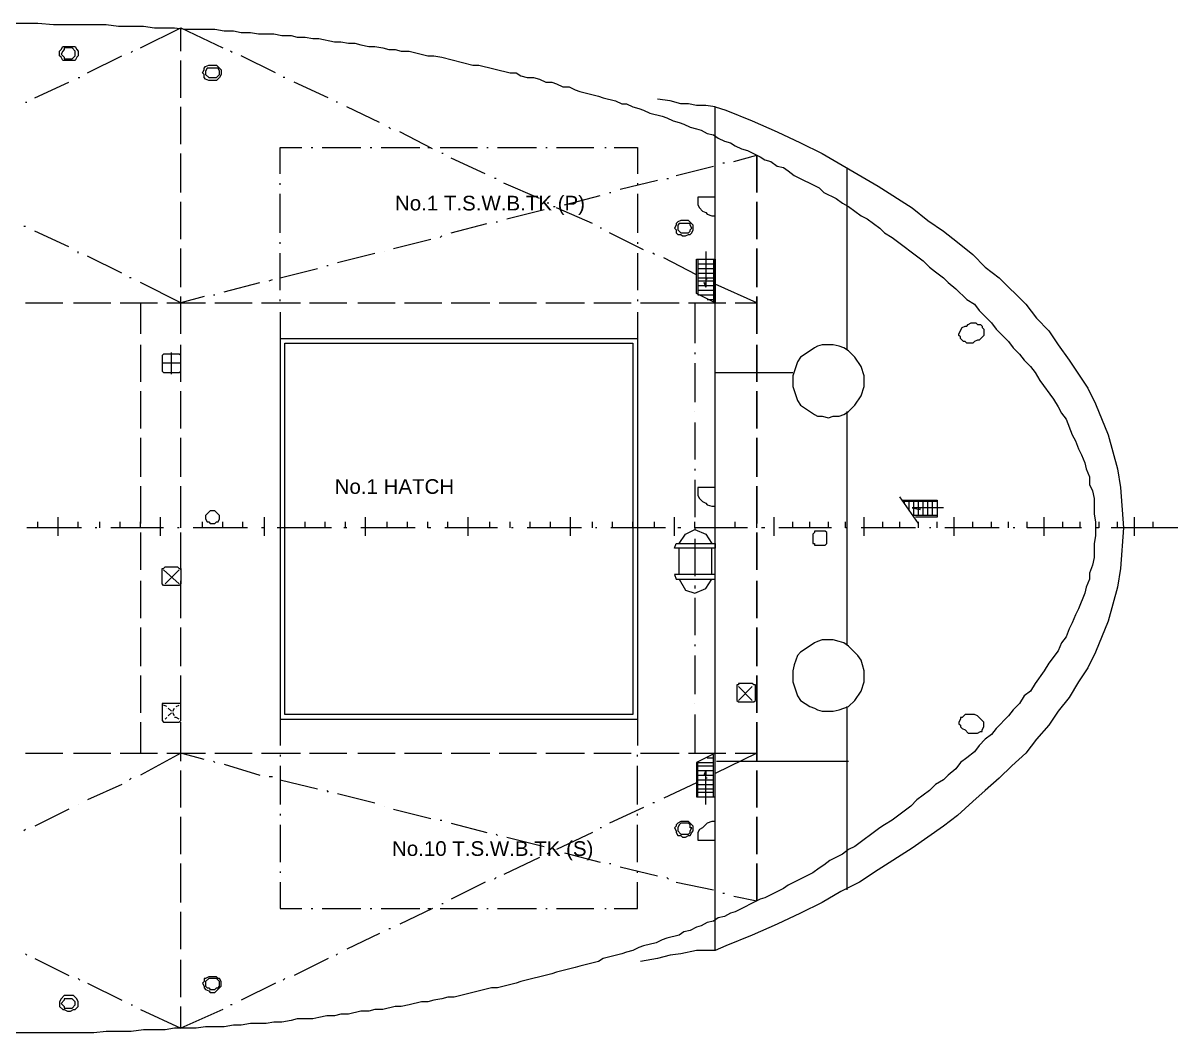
# Model space of a CAD drawing. Header units: millimetres. Extents: x -1005 to 294628, y -1154 to 182592.
# Drawn here: x 239886 to 291095, y 132795 to 177564 of the extents above; entities that cross this region are included whole.
import ezdxf

# ---------------------------------------------------------------- set-up
doc = ezdxf.new("R2010")
doc.units = ezdxf.units.MM
doc.layers.add('PDF_Geomertry', color=7, linetype='Continuous')
doc.styles.get("Standard").update_dxf_attribs({"font": 'arial.ttf'})

msp = doc.modelspace()

# ---------------------------------------------------------------- linework, layer by layer
at = {"layer": 'PDF_Geomertry', "lineweight": 5}
for points in [[(237785, 177564), (240540, 177564), (241229, 177495), (243571, 177495), (244122, 177426), (245224, 177426), (245706, 177358), (246601, 177358), (247083, 177289), (248392, 177289), (248805, 177220), (249219, 177220), (249563, 177151), (249976, 177151), (250321, 177082), (251009, 177082), (251354, 177013), (251767, 177013), (252042, 176944), (252387, 176944), (252731, 176875), (253007, 176875), (253696, 176738), (253971, 176738), (254315, 176669), (254591, 176669), (254866, 176600), (255211, 176531), (255486, 176531), (255831, 176462), (256106, 176393), (256382, 176393), (256657, 176324), (257002, 176324), (257828, 176118), (258104, 176118), (258448, 176049), (259825, 175705), (260101, 175705), (261478, 175360), (261754, 175360), (261961, 175222), (262236, 175154), (262512, 175154), (262787, 175085), (263063, 174947), (263338, 174947), (263545, 174878), (263820, 174740), (264096, 174740), (264371, 174603), (264578, 174534), (265404, 174327), (265611, 174258), (266162, 174120), (266437, 173983), (266644, 173983), (266920, 173845), (267195, 173776), (267402, 173707), (267677, 173569), (268228, 173432), (268435, 173363), (268710, 173225), (268986, 173156), (269192, 173087), (269468, 172950), (269743, 172881), (269950, 172812), (270226, 172674), (270501, 172605), (270708, 172467), (270983, 172330), (271259, 172261), (271465, 172123), (271741, 171985), (272016, 171916), (272567, 171641), (272774, 171503), (273049, 171434), (273325, 171228), (273600, 171159), (273807, 171021), (274083, 170814), (275185, 170263), (275391, 170057), (275942, 169781), (276218, 169575), (276493, 169437), (277044, 169024), (277320, 168886), (277871, 168473), (278077, 168266), (278422, 168059), (279799, 167026), (280075, 166751), (280350, 166544), (280695, 166269), (280901, 166062), (281246, 165787), (281728, 165304), (282072, 165098), (282279, 164822), (282830, 164271), (283036, 163996), (283587, 163445), (283794, 163169), (284069, 162894), (284276, 162618), (284552, 162343), (284758, 162067), (284965, 161723), (285585, 160896), (285791, 160552), (285929, 160277), (286136, 160001), (286411, 159312), (286549, 159037), (286687, 158692), (286824, 158417), (286962, 158073), (287031, 157797), (287169, 157453), (287169, 157108), (287307, 156833), (287375, 156488), (287375, 155800), (287444, 155455), (287444, 155180)], [(245086, 176462), (246877, 177358), (248737, 176462)], [(246877, 176324), (246877, 177358)], [(244673, 176256), (244742, 176324)], [(249150, 176256), (249081, 176324)], [(242744, 175360), (244260, 176118)], [(246877, 174258), (246877, 175911)], [(251078, 175360), (249563, 176118)], [(242331, 175154), (242400, 175154)], [(251491, 175154), (251423, 175154)], [(240403, 174258), (241918, 174947)], [(253420, 174258), (251905, 174947)], [(270570, 173845), (270157, 173914), (269743, 173914), (269399, 173983), (269055, 173983), (268573, 174120), (268022, 174189)], [(239989, 174052), (240058, 174052)], [(246877, 172192), (246877, 173845)], [(253833, 174052), (253764, 174052)], [(255693, 173156), (254247, 173845)], [(270570, 136446), (270570, 173845), (271052, 173707), (272223, 173225), (273325, 172743), (274358, 172261), (275322, 171779), (277802, 170332), (279317, 169368), (280006, 168817), (280695, 168335), (281314, 167853), (282003, 167302), (282554, 166751), (283174, 166269), (284345, 165098), (284827, 164478), (285378, 163927), (285791, 163307), (286273, 162618), (287100, 161379), (287444, 160690), (287995, 159312), (288409, 157797), (288546, 156971), (288684, 155180), (288546, 153389), (288409, 152563), (287995, 151047), (287444, 149670), (287100, 148981), (286687, 148361), (286273, 147672), (285791, 147053), (285378, 146433), (284827, 145813), (284345, 145193), (283725, 144642), (283174, 144091), (282554, 143540), (282003, 143058), (281314, 142438), (280695, 141956), (279317, 140992), (277802, 140027), (276975, 139476), (276149, 139063), (275322, 138581), (274358, 138099), (273325, 137617), (272223, 137135), (271052, 136652), (270570, 136446), (269743, 136446), (269055, 136308), (268573, 136239), (268022, 136101), (267264, 135964)], [(256175, 172881), (256106, 172950)], [(258035, 171985), (256588, 172743)], [(246877, 170057), (246877, 171779)], [(251285, 170883), (251285, 172054), (252249, 172054)], [(252662, 172054), (252731, 172054)], [(253145, 172054), (254866, 172054)], [(255280, 172054), (255349, 172054)], [(255762, 172054), (257484, 172054)], [(257828, 172054), (257966, 172054)], [(258379, 172054), (260032, 172054)], [(258517, 171779), (258448, 171779)], [(260376, 170883), (258861, 171572)], [(260445, 172054), (260514, 172054)], [(260927, 172054), (262649, 172054)], [(263063, 172054), (263131, 172054)], [(263545, 172054), (265198, 172054)], [(265680, 172054), (265749, 172054)], [(266093, 172054), (267126, 172054), (267126, 170883)], [(271396, 171434), (272430, 171710), (272430, 170057), (272430, 171710)], [(268848, 170814), (270501, 171228)], [(270914, 171365), (270983, 171365)], [(276424, 163100), (276424, 171159)], [(260859, 170677), (260790, 170677)], [(266369, 170195), (268022, 170608)], [(268435, 170677), (268504, 170677)], [(251285, 170401), (251285, 170470)], [(262787, 169781), (261203, 170470)], [(265886, 170057), (265955, 170057)], [(267126, 170470), (267126, 170401)], [(246877, 167991), (246877, 169644)], [(251285, 168266), (251285, 169988)], [(263200, 169575), (263131, 169575)], [(263889, 169506), (265473, 169919)], [(267126, 169988), (267126, 168266)], [(270570, 169850), (269812, 169850), (269812, 169506), (269881, 169368), (270019, 169230), (270157, 169161), (270226, 169093), (270432, 169024), (270570, 169024)], [(261341, 168886), (262994, 169299)], [(263407, 169437), (263476, 169437)], [(265129, 168679), (263545, 169368)], [(239989, 168542), (239920, 168542)], [(258861, 168266), (260445, 168679)], [(260859, 168748), (260927, 168748)], [(241918, 167646), (240403, 168335)], [(256313, 167577), (257966, 167991)], [(258379, 168059), (258448, 168128)], [(265542, 168473), (265473, 168473)], [(267402, 167508), (265886, 168266)], [(246877, 165855), (246877, 167577)], [(251285, 167784), (251285, 167853)], [(267126, 167853), (267126, 167784)], [(242331, 167371), (242331, 167440)], [(244260, 166475), (242744, 167233)], [(251285, 165718), (251285, 167371)], [(253833, 166957), (255486, 167371)], [(255900, 167440), (255900, 167440)], [(267126, 167371), (267126, 165718)], [(267884, 167302), (267815, 167371)], [(269743, 166406), (268297, 167164)], [(269812, 167095), (269812, 165511), (270501, 165511)], [(270157, 167440), (270157, 165855)], [(270501, 167095), (270501, 165167)], [(251285, 166269), (252938, 166682)], [(253351, 166820), (253420, 166820)], [(269812, 166889), (270501, 166889)], [(269812, 166682), (270501, 166682)], [(269812, 166475), (270501, 166475)], [(244673, 166269), (244604, 166269)], [(247910, 165442), (246877, 165167), (245086, 166062)], [(248805, 165649), (250390, 166062)], [(250803, 166131), (250941, 166200)], [(269812, 166269), (270501, 166269)], [(269812, 166131), (270501, 166131)], [(269812, 165924), (270501, 165924)], [(270226, 166200), (270157, 166269)], [(271465, 165167), (272430, 165167), (270570, 165993)], [(246877, 163789), (246877, 165442)], [(248323, 165511), (248392, 165511)], [(269812, 165718), (270501, 165718)], [(239989, 165167), (241642, 165167)], [(242124, 165167), (243777, 165167)], [(244191, 165167), (245844, 165167)], [(245086, 165167), (245086, 163789)], [(246257, 165167), (247979, 165167)], [(248392, 165167), (250045, 165167)], [(250458, 165167), (252180, 165167)], [(251285, 165236), (251285, 165304)], [(252593, 165167), (254247, 165167)], [(254729, 165167), (256382, 165167)], [(256795, 165167), (258448, 165167)], [(258861, 165167), (260583, 165167)], [(260996, 165167), (262649, 165167)], [(263063, 165167), (264784, 165167)], [(265198, 165167), (266851, 165167)], [(267126, 165304), (267126, 165236)], [(267264, 165167), (268986, 165167)], [(269399, 165167), (271052, 165167)], [(269675, 165167), (269675, 163376)], [(270226, 165304), (270501, 165304)], [(251285, 164753), (251285, 163583), (267126, 163583), (267126, 146708), (267126, 145537)], [(267126, 164753), (267126, 163583)], [(251285, 163583), (251285, 146708), (267126, 146708)], [(245086, 163307), (245086, 161654)], [(246464, 161998), (246464, 162963)], [(246877, 161654), (246877, 163307)], [(269675, 162963), (269675, 162894)], [(246877, 162481), (246050, 162481)], [(269675, 162481), (269675, 160759)], [(270570, 162067), (274014, 162067)], [(245086, 161241), (245086, 159588)], [(246877, 159588), (246877, 161241)], [(269675, 160345), (269675, 160345)], [(276424, 150014), (276424, 160345)], [(269675, 159863), (269675, 158210)], [(245086, 159175), (245086, 157453)], [(246877, 157453), (246877, 159175)], [(269675, 157797), (269675, 157728)], [(269675, 157315), (269675, 155662)], [(245086, 157039), (245086, 155386)], [(246877, 155386), (246877, 157039)], [(270570, 156971), (269812, 156971), (269812, 156626), (269881, 156488), (270019, 156351), (270157, 156282), (270226, 156213), (270432, 156144), (270570, 156144)], [(279593, 155386), (278766, 156557)], [(278904, 156420), (280419, 156420), (280419, 155662), (279455, 155662)], [(280419, 156351), (278904, 156351)], [(278973, 156282), (278973, 156351)], [(279179, 156006), (279179, 156351)], [(279386, 155731), (279386, 156351)], [(279593, 155731), (279593, 156351)], [(279799, 155731), (279799, 156351)], [(280006, 155731), (280006, 156351)], [(280212, 155731), (280212, 156351)], [(280419, 155731), (279317, 155731)], [(280695, 156075), (279661, 156075)], [(287582, 155455), (287582, 155180), (287444, 155180), (287444, 154835), (287375, 154491), (287375, 153871), (287307, 153527), (287169, 153182), (287169, 152907), (287031, 152563), (286962, 152287), (286687, 151598), (286549, 151323), (286411, 150978), (286273, 150703), (286136, 150359), (285929, 150083), (285791, 149739), (285378, 149188), (285171, 148843), (284758, 148292), (284552, 147948), (284276, 147741), (284069, 147397), (283794, 147121), (283587, 146846), (283036, 146295), (282830, 146019), (282554, 145813), (282279, 145537), (282072, 145262), (281728, 144986), (281452, 144780), (281246, 144504), (280901, 144229), (280695, 144022), (280350, 143815), (280075, 143540), (279524, 143127), (279248, 142851), (278422, 142231), (278077, 142025), (277871, 141887), (276769, 141060), (276493, 140923), (276218, 140716), (275667, 140441), (275391, 140234), (275185, 140096), (274909, 139890), (273807, 139339), (273600, 139201), (272774, 138788), (272567, 138719), (271465, 138168), (271259, 138099), (270983, 137961), (270708, 137892), (270501, 137754), (270226, 137686), (269950, 137548), (269743, 137479), (269468, 137341), (269192, 137272), (268986, 137135), (268435, 136997), (268228, 136928), (267953, 136790), (267402, 136652), (267195, 136584), (266920, 136446), (266644, 136377), (266437, 136308), (265611, 136101), (265404, 135964), (264578, 135757), (264371, 135688), (263545, 135482), (263338, 135413), (261961, 135068), (261754, 134999), (260927, 134793), (260652, 134793), (258999, 134380), (258723, 134380), (258448, 134311), (258104, 134242), (257828, 134173), (257553, 134173), (257002, 134035), (256657, 133966), (256382, 133966), (255831, 133829), (255486, 133829), (255211, 133760), (254866, 133760), (254315, 133622), (253971, 133622), (253696, 133553), (253351, 133553), (253007, 133484), (252731, 133415), (252042, 133415), (251767, 133346), (251354, 133278), (251009, 133278), (250665, 133209), (249976, 133209), (249563, 133140), (249219, 133140), (248805, 133071), (247979, 133071), (247566, 133002), (246601, 133002), (246188, 132933), (245224, 132933), (244673, 132864), (243571, 132864), (243020, 132795), (239232, 132795)], [(242469, 155180), (240058, 155180)], [(240540, 155180), (240540, 155455)], [(241436, 154835), (241436, 155662)], [(242331, 155180), (242331, 155455)], [(243158, 155180), (243089, 155180)], [(243295, 155180), (243295, 155455)], [(246119, 155180), (243777, 155180)], [(244191, 155180), (244191, 155455)], [(245086, 155180), (245086, 155455)], [(245982, 154835), (245982, 155662)], [(246808, 155180), (246739, 155180)], [(246877, 155180), (246877, 155455)], [(249838, 155180), (247428, 155180)], [(247841, 155180), (247841, 155455)], [(248737, 155180), (248737, 155455)], [(249632, 155180), (249632, 155455)], [(250596, 155180), (250458, 155180)], [(250596, 154835), (250596, 155662)], [(253558, 155180), (251147, 155180)], [(251491, 155180), (251491, 155455)], [(252387, 155180), (252387, 155455)], [(253282, 155180), (253282, 155455)], [(254247, 155180), (254109, 155180)], [(254178, 155180), (254178, 155455)], [(257277, 155180), (254866, 155180)], [(255073, 154835), (255073, 155662)], [(256037, 155180), (256037, 155455)], [(256933, 155180), (256933, 155455)], [(257966, 155180), (257828, 155180), (257828, 155455)], [(260927, 155180), (258586, 155180)], [(258723, 155180), (258723, 155455)], [(259619, 154835), (259619, 155662)], [(260583, 155180), (260583, 155455)], [(261478, 155180), (261478, 155455)], [(261616, 155180), (261547, 155180)], [(264647, 155180), (262236, 155180)], [(262374, 155180), (262374, 155455)], [(263269, 155180), (263269, 155455)], [(264165, 154835), (264165, 155662)], [(265129, 155180), (265129, 155455)], [(265335, 155180), (265267, 155180)], [(268366, 155180), (265955, 155180)], [(266024, 155180), (266024, 155455)], [(266920, 155180), (266920, 155455)], [(267884, 155180), (267884, 155455)], [(268779, 154835), (268779, 155662)], [(269055, 155180), (268917, 155180)], [(269675, 155180), (269675, 155455)], [(272016, 155180), (269675, 155180), (269675, 155111)], [(270570, 155180), (270570, 155455)], [(271465, 155180), (271465, 155455)], [(272430, 155180), (272430, 155455)], [(272774, 155180), (272636, 155180)], [(273187, 154835), (273187, 155662)], [(275736, 155180), (273394, 155180)], [(274014, 155180), (274014, 155455)], [(274771, 155180), (274771, 155455)], [(275598, 155180), (275598, 155455)], [(276424, 155180), (276355, 155180), (276355, 155455)], [(279455, 155180), (277044, 155180)], [(277182, 154835), (277182, 155662)], [(278008, 155180), (278008, 155455)], [(278766, 155180), (278766, 155455)], [(279593, 155180), (279593, 155455)], [(280144, 155180), (280075, 155180)], [(280419, 155180), (280419, 155455)], [(283174, 155180), (280763, 155180)], [(281177, 154835), (281177, 155662)], [(282003, 155180), (282003, 155455)], [(282830, 155180), (282830, 155455)], [(283587, 155180), (283587, 155455)], [(283863, 155180), (283794, 155180)], [(286824, 155180), (284414, 155180), (284414, 155455)], [(285171, 154835), (285171, 155662)], [(285998, 155180), (285998, 155455)], [(286756, 155180), (286756, 155455)], [(291095, 155180), (288133, 155180)], [(288409, 155180), (288409, 155455)], [(289166, 154835), (289166, 155662)], [(289993, 155180), (289993, 155455)], [(245086, 154973), (245086, 153320)], [(246877, 153320), (246877, 152700), (246808, 152631), (246739, 152631), (246188, 152631), (246119, 152631), (246050, 152700), (246050, 153320), (246050, 153389), (246119, 153389), (246188, 153458), (246739, 153458), (246808, 153389), (246877, 153389), (246877, 153320), (246877, 154973)], [(268986, 154491), (269261, 154904), (269675, 155111), (270157, 154904), (270432, 154491)], [(269675, 154698), (269675, 153045)], [(268986, 153114), (268986, 154284)], [(270432, 153114), (270432, 154284)], [(246808, 152700), (246119, 153320)], [(246188, 152700), (246808, 153320)], [(245086, 152838), (245086, 151185)], [(246877, 151185), (246877, 152838)], [(268986, 152907), (269261, 152425), (269675, 152287), (270157, 152494), (270432, 152907)], [(269675, 152631), (269675, 152494)], [(269675, 152080), (269675, 150427)], [(245086, 150772), (245086, 149050)], [(246877, 149050), (246877, 150772)], [(269675, 150014), (269675, 149945)], [(269675, 149532), (269675, 147810)], [(245086, 148637), (245086, 146984)], [(246877, 146984), (246877, 148637)], [(271603, 148155), (272223, 147535)], [(272223, 148155), (271603, 147535)], [(246257, 147259), (246119, 147328)], [(246257, 147190), (246257, 147190)], [(246464, 147053), (246326, 147190)], [(246326, 146846), (246464, 146984), (246464, 146984)], [(246464, 146984), (246464, 146984)], [(246532, 147053), (246601, 147190)], [(246601, 146846), (246532, 146984)], [(246670, 147259), (246808, 147328)], [(246670, 147190), (246670, 147190)], [(269675, 147397), (269675, 147397)], [(276424, 139132), (276424, 147259)], [(245086, 146570), (245086, 145193)], [(246188, 146708), (246257, 146777), (246257, 146777)], [(246808, 146708), (246670, 146777), (246601, 146777)], [(246877, 144849), (246877, 146570)], [(251285, 146708), (251285, 145537)], [(269675, 146915), (269675, 145193)], [(239989, 145193), (241642, 145193)], [(242124, 145193), (243777, 145193)], [(244191, 145193), (245844, 145193)], [(247910, 144917), (246877, 145193), (245086, 144229)], [(246257, 145193), (247979, 145193)], [(248392, 145193), (250045, 145193)], [(250458, 145193), (252180, 145193)], [(251285, 145124), (251285, 145055)], [(252593, 145193), (254247, 145193)], [(254729, 145193), (256382, 145193)], [(256795, 145193), (258448, 145193)], [(258861, 145193), (260583, 145193)], [(260996, 145193), (262649, 145193)], [(263063, 145193), (264784, 145193)], [(265198, 145193), (266851, 145193)], [(267126, 145055), (267126, 145124)], [(267264, 145193), (268986, 145193)], [(269399, 145193), (271052, 145193)], [(270226, 144986), (270501, 144986)], [(270501, 143264), (270501, 145124)], [(271465, 145193), (272430, 145193), (270570, 144298)], [(246877, 142782), (246877, 144435)], [(248323, 144849), (248392, 144780)], [(248805, 144711), (250390, 144229)], [(251285, 144642), (251285, 142920)], [(267126, 142920), (267126, 144642)], [(269812, 143264), (269812, 144780), (270501, 144780)], [(269812, 144642), (270501, 144642)], [(269812, 144435), (270501, 144435)], [(270157, 142920), (270157, 144435)], [(270639, 144849), (276493, 144849)], [(244673, 144091), (244604, 144022)], [(250803, 144160), (250941, 144160)], [(251285, 144022), (252938, 143609)], [(269812, 144229), (270501, 144229)], [(269812, 144022), (270501, 144022)], [(270226, 144091), (270157, 144091)], [(244260, 143815), (242744, 143127)], [(253351, 143540), (253420, 143471)], [(253833, 143402), (255486, 142989)], [(269743, 143884), (268297, 143196)], [(269812, 143815), (270501, 143815)], [(269812, 143609), (270501, 143609)], [(269812, 143471), (270501, 143471)], [(242331, 142920), (242331, 142920)], [(267884, 142989), (267815, 142989)], [(241918, 142713), (240403, 141956)], [(246877, 140716), (246877, 142369)], [(251285, 142507), (251285, 142438)], [(255900, 142851), (255900, 142851)], [(256313, 142713), (257966, 142300)], [(267402, 142782), (265886, 142094)], [(267126, 142438), (267126, 142507)], [(251285, 142025), (251285, 140372)], [(258379, 142231), (258448, 142231)], [(258861, 142094), (260445, 141680)], [(265542, 141887), (265473, 141887)], [(267126, 140372), (267126, 142025)], [(270570, 142162), (270432, 142162), (270226, 142094), (270019, 141887), (269881, 141818), (269812, 141680), (269812, 141336), (270570, 141336)], [(239989, 141818), (239920, 141749)], [(260859, 141611), (260927, 141543)], [(261341, 141474), (262994, 141060)], [(265129, 141680), (263545, 140923)], [(263407, 140923), (263476, 140923)], [(262787, 140578), (261203, 139821)], [(263200, 140785), (263131, 140716)], [(263889, 140785), (265473, 140372)], [(246877, 138581), (246877, 140303)], [(251285, 139958), (251285, 139890)], [(265886, 140303), (265955, 140303)], [(266369, 140165), (268022, 139752)], [(267126, 139890), (267126, 139958)], [(251285, 139476), (251285, 138305), (252249, 138305)], [(260376, 139476), (258861, 138719)], [(260859, 139683), (260790, 139614)], [(266093, 138305), (267126, 138305), (267126, 139476)], [(268435, 139683), (268504, 139614)], [(268848, 139476), (270501, 139132)], [(270914, 138994), (270983, 138994)], [(271396, 138856), (272430, 138650)], [(252662, 138305), (252731, 138305)], [(253145, 138305), (254866, 138305)], [(255280, 138305), (255349, 138305)], [(255762, 138305), (257484, 138305)], [(258035, 138305), (256588, 137617)], [(257828, 138305), (257966, 138305)], [(258379, 138305), (260032, 138305)], [(258517, 138512), (258448, 138512)], [(260445, 138305), (260514, 138305)], [(260927, 138305), (262649, 138305)], [(263063, 138305), (263131, 138305)], [(263545, 138305), (265198, 138305)], [(265680, 138305), (265749, 138305)], [(246877, 136515), (246877, 138168)], [(256175, 137410), (256106, 137410)], [(255693, 137203), (254247, 136515)], [(239989, 136308), (240058, 136239)], [(253833, 136308), (253764, 136239)], [(240403, 136101), (241918, 135344)], [(246877, 134380), (246877, 136033)], [(253420, 136101), (251905, 135344)], [(242331, 135206), (242400, 135137)], [(251491, 135206), (251423, 135137)], [(242744, 134999), (244260, 134242)], [(251078, 134999), (249563, 134242)], [(244673, 134035), (244742, 134035)], [(245086, 133829), (246877, 133002), (246877, 133966)], [(248737, 133829), (246877, 133002)], [(249150, 134035), (249081, 134035)]]:
    msp.add_lwpolyline(points, dxfattribs=at)
for points in [[(241987, 176531), (242193, 176531), (242262, 176393), (242331, 176324), (242331, 176118), (242262, 176049), (242193, 175911), (241987, 175911), (241849, 175911), (241642, 175911), (241573, 176049), (241505, 176118), (241505, 176324), (241573, 176393), (241642, 176531), (241849, 176531)], [(241987, 176462), (241849, 176462), (241711, 176462), (241711, 176393), (241642, 176324), (241573, 176187), (241711, 176049), (241711, 175980), (241849, 175980), (241987, 175980), (242056, 175980), (242193, 176118), (242193, 176324), (242056, 176462)], [(248392, 175705), (248461, 175705), (248668, 175498), (248668, 175291), (248599, 175154), (248461, 175016), (248392, 175016), (248186, 175016), (248117, 175016), (247979, 175085), (247910, 175154), (247910, 175291), (247841, 175360), (247910, 175498), (247910, 175567), (247979, 175636), (248117, 175705), (248186, 175705)], [(248392, 175567), (248186, 175567), (248048, 175567), (247979, 175429), (247979, 175291), (248117, 175154), (248186, 175154), (248392, 175154), (248461, 175154), (248599, 175291), (248599, 175429), (248530, 175567)], [(272430, 169644), (272430, 167991)], [(269261, 168817), (269124, 168817), (269055, 168817), (268917, 168748), (268848, 168679), (268848, 168610), (268779, 168473), (268848, 168404), (268848, 168266), (268917, 168197), (269055, 168197), (269124, 168128), (269261, 168128), (269399, 168197), (269468, 168197), (269537, 168266), (269606, 168404), (269606, 168610), (269399, 168817)], [(269261, 168266), (269399, 168266), (269468, 168335), (269468, 168404), (269537, 168473), (269468, 168610), (269468, 168679), (269261, 168679), (269124, 168679), (268986, 168679), (268917, 168610), (268917, 168404), (269055, 168266), (269124, 168266)], [(272430, 167577), (272430, 165855)], [(270570, 165167), (269743, 165580), (269743, 167095), (270570, 167095)], [(270157, 166062), (270157, 165855), (270088, 166062), (270157, 165855)], [(272430, 165442), (272430, 163789)], [(282485, 163996), (282485, 163720), (282279, 163514), (282210, 163514), (282072, 163445), (282003, 163376), (281728, 163376), (281659, 163445), (281590, 163445), (281452, 163583), (281452, 163651), (281383, 163720), (281383, 163789), (281521, 164065), (281659, 164134), (281728, 164134), (281797, 164202), (281934, 164271), (282141, 164271), (282210, 164202), (282348, 164202), (282416, 164134), (282416, 164065), (282485, 163996)], [(251491, 146915), (251491, 163376), (266920, 163376), (266920, 146915)], [(246739, 162067), (246808, 162067), (246877, 162136), (246877, 162756), (246877, 162825), (246808, 162894), (246739, 162894), (246188, 162894), (246119, 162894), (246050, 162825), (246050, 162756), (246050, 162136), (246119, 162067), (246188, 162067)], [(272430, 163307), (272430, 161654)], [(275598, 160070), (275804, 160139), (276080, 160139), (276287, 160208), (276493, 160345), (276769, 160621), (277044, 161034), (277182, 161447), (277182, 161930), (277044, 162343), (276769, 162756), (276493, 163032), (276287, 163169), (276080, 163238), (275804, 163307), (275322, 163307), (275116, 163238), (274978, 163169), (274565, 162894), (274358, 162756), (274220, 162549), (274014, 161930), (274014, 161447), (274220, 160828), (274358, 160621), (274978, 160208), (275116, 160139), (275322, 160139), (275598, 160070)], [(272430, 161241), (272430, 159588)], [(272430, 159175), (272430, 157453)], [(272430, 157039), (272430, 155386)], [(248254, 155386), (248392, 155386), (248461, 155455), (248530, 155455), (248599, 155593), (248599, 155731), (248392, 155937), (248186, 155937), (247979, 155731), (247979, 155593), (248048, 155455), (248117, 155455), (248186, 155386), (248254, 155386)], [(279661, 156075), (279317, 156075), (279661, 156006), (279661, 156075)], [(279661, 156075), (279317, 156075), (279661, 156006), (279661, 156075)], [(279661, 156075), (279317, 156075), (279661, 156006), (279661, 156075)], [(272430, 154973), (272430, 153320)], [(275460, 155042), (274978, 155042), (274978, 154973), (274909, 154904), (274909, 154491), (274978, 154491), (274978, 154422), (275460, 154422), (275529, 154491), (275529, 154904), (275529, 154973)], [(270570, 154284), (268779, 154284), (268848, 154491), (270570, 154491)], [(270570, 152907), (270570, 153114), (268779, 153114), (268848, 152907)], [(272430, 152838), (272430, 151185)], [(272430, 150772), (272430, 149050)], [(275598, 147053), (275804, 147053), (276080, 147121), (276493, 147259), (276769, 147535), (277044, 147948), (277182, 148361), (277182, 148843), (277113, 149119), (277044, 149325), (276906, 149532), (276493, 149945), (276287, 150083), (276080, 150152), (275804, 150221), (275322, 150221), (275116, 150152), (274978, 150083), (274565, 149808), (274358, 149670), (274220, 149532), (274083, 149119), (274014, 148843), (274014, 148361), (274220, 147741), (274358, 147535), (274771, 147259), (274978, 147190), (275116, 147121), (275322, 147053), (275598, 147053)], [(272430, 148637), (272430, 146984)], [(272223, 147466), (272292, 147466), (272361, 147535), (272361, 147604), (272361, 148155), (272361, 148223), (272292, 148223), (272223, 148292), (271603, 148292), (271603, 148223), (271534, 148223), (271534, 148155), (271534, 147604), (271534, 147535), (271603, 147466)], [(246739, 147397), (246188, 147397), (246119, 147397), (246050, 147397), (246050, 147328), (246050, 146708), (246050, 146639), (246119, 146570), (246188, 146570), (246739, 146570), (246808, 146570), (246877, 146639), (246877, 146708), (246877, 147328), (246877, 147397), (246808, 147397)], [(272430, 146570), (272430, 144849)], [(282485, 146364), (282485, 146570), (282210, 146846), (282072, 146915), (281659, 146915), (281521, 146777), (281452, 146777), (281452, 146708), (281383, 146570), (281383, 146502), (281452, 146433), (281452, 146364), (281521, 146295), (281659, 146226), (281797, 146088), (282141, 146088), (282210, 146088), (282348, 146157), (282416, 146157), (282416, 146226), (282485, 146364)], [(270570, 145193), (269743, 144780), (269743, 143264), (270570, 143264)], [(270157, 144435), (270088, 144229), (270157, 144435), (270157, 144229)], [(272430, 144435), (272430, 142782)], [(272430, 142369), (272430, 140716)], [(269261, 142162), (269124, 142162), (269055, 142162), (268917, 142094), (268848, 142025), (268848, 141956), (268779, 141887), (268848, 141749), (268848, 141680), (268917, 141543), (269055, 141543), (269124, 141474), (269261, 141474), (269399, 141543), (269468, 141543), (269537, 141680), (269606, 141749), (269606, 141956), (269399, 142162)], [(269261, 141611), (269399, 141611), (269468, 141680), (269468, 141749), (269537, 141887), (269468, 141887), (269468, 142025), (269399, 142094), (269261, 142094), (269124, 142094), (269055, 142094), (268986, 142025), (268917, 141887), (268917, 141749), (269055, 141611), (269124, 141611)], [(272430, 140303), (272430, 138650)], [(248392, 135275), (248186, 135275), (248117, 135275), (247979, 135206), (247910, 135206), (247910, 135068), (247841, 134999), (247910, 134862), (247910, 134793), (247979, 134724), (248117, 134655), (248186, 134586), (248392, 134586), (248668, 134862), (248668, 135068), (248599, 135206), (248530, 135206), (248461, 135275)], [(248392, 134724), (248461, 134793), (248530, 134793), (248599, 134862), (248599, 135068), (248461, 135206), (248392, 135206), (248186, 135206), (248117, 135206), (247979, 135068), (247979, 134862), (248048, 134793), (248117, 134793), (248186, 134724)], [(241987, 134448), (241849, 134448), (241711, 134448), (241573, 134311), (241505, 134173), (241505, 133966), (241642, 133829), (241711, 133829), (241849, 133760), (241987, 133760), (242124, 133829), (242193, 133829), (242331, 133966), (242331, 134173), (242262, 134311), (242124, 134448)], [(241987, 133897), (242056, 133897), (242193, 134035), (242193, 134173), (242056, 134311), (241987, 134311), (241849, 134311), (241711, 134311), (241711, 134242), (241573, 134104), (241711, 133966), (241711, 133897), (241849, 133897)]]:
    msp.add_lwpolyline(points, close=True, dxfattribs=at)

# ---------------------------------------------------------------- texts
for s, p in [('No.1 T.S.W.B.TK (P)', (256377, 169258)), ('No.1 HATCH', (253702, 156694)), ('No.10 T.S.W.B.TK (S)', (256245, 140643))]:
    msp.add_text(s, height=650).set_placement(p)

doc.saveas('drawing.dxf')
